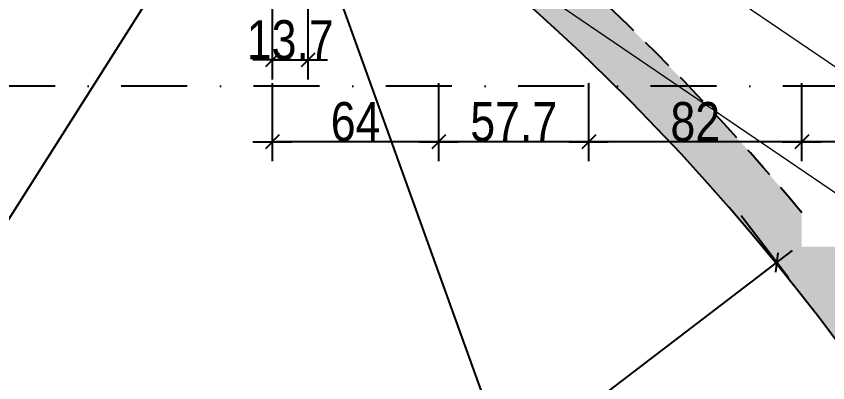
# Model space of a CAD drawing. Header units: metres. Extents: x 24213 to 30440, y -147416 to -143216.
# Drawn here: x 25951.1 to 26263.3, y -145383.5 to -145242.6 of the extents above; entities that cross this region are included whole.
import ezdxf

# ---------------------------------------------------------------- set-up
doc = ezdxf.new("R2010")
doc.units = ezdxf.units.M
doc.header["$PDMODE"] = 65
doc.linetypes.add('INTERROMPU2', pattern=[9.524999999999999, 6.35, -3.175])
doc.linetypes.add('TIRETPTX2', pattern=[50.8, 25.4, -12.7, 0, -12.7])
for name, color, linetype in [('01_isolant ext', 2, 'TIRETPTX2'), ('01_linteaux', 3, 'Continuous'), ('01_murs_sup', 2, 'INTERROMPU2'), ('01_poch_murs', 251, 'Continuous'), ('01_resv', 32, 'Continuous'), ('01_texte', 230, 'Continuous'), ('AA_COTES', 2, 'Continuous')]:
    doc.layers.add(name, color=color, linetype=linetype)
doc.layers.add('C ANNOTATIONS-prestations', color=7, linetype='Continuous', lineweight=5)
doc.styles.add('STYLE2', font='ARIALN.TTF')
doc.dimstyles.new('JB50', dxfattribs={"dimscale": 0.1, "dimtxt": 150, "dimasz": 15, "dimexe": 0.1, "dimexo": 0.1, "dimgap": 0.09, "dimtad": 1, "dimdec": 1, "dimdsep": 46, "dimtxsty": 'STYLE2', "dimblk1": 'BOND_G', "dimblk2": 'BOND_D', "dimsah": 1, "dimcen": 1.5, "dimdle": 0.01, "dimse1": 1, "dimse2": 1, "dimclrd": 4, "dimclre": 2, "dimclrt": 6, "dimazin": 2, "dimtfac": 2.333333333333333, "dimtdec": 1, "dimtix": 1, "dimtmove": 2, "dimatfit": 3, "dimldrblk": 'BOND_G', "dimfxl": 1, "dimtolj": 1, "dimtzin": 0, "dimarcsym": 0})

# ---------------------------------------------------------------- blocks, each defined once
blk = doc.blocks.new('BOND_G')
at = {"layer": 'AA_COTES', "color": 0}
for p, q in [((0, -5), (0, 14.99999999999999)), ((5, 0), (-5, 0)), ((1.767766952966312, 1.767766952966312), (-1.767766952966426, -1.767766952966426))]:
    blk.add_line(p, q, dxfattribs=at)
blk = doc.blocks.new('BOND_D')
at = {"layer": 'AA_COTES', "color": 0}
for p, q in [((0, 5), (0, -15)), ((5, 0), (-5, 0)), ((-1.767766952966312, -1.767766952966312), (1.767766952966426, 1.767766952966426))]:
    blk.add_line(p, q, dxfattribs=at)
blk = doc.blocks.new('*D58')
at = {"layer": '01_resv', "color": 4, "lineweight": -2, "ltscale": 3, "transparency": 16777216}
blk.add_line((26169.87221907312, -145290.8564378453), (26115.1393689733, -145290.8564378453), dxfattribs=at)
at = {"layer": 'DEFPOINTS', "color": 0, "lineweight": 0, "ltscale": 3, "transparency": 16777216}
for p in [(26113.6393689733, -145207.6708326071), (26171.37221907312, -145215.7692267814), (26113.6393689733, -145290.8564378453)]:
    blk.add_point(p, dxfattribs=at)
at = {"layer": '01_resv', "color": 4, "lineweight": -2, "ltscale": 3, "transparency": 16777216, "xscale": 1.5, "yscale": 1.5, "zscale": 1.5, "rotation": 180}
blk.add_blockref('BOND_D', (26113.6393689733, -145290.8564378453), dxfattribs=at)
at = {"layer": '01_resv', "color": 4, "lineweight": -2, "ltscale": 3, "transparency": 16777216, "xscale": 1.5, "yscale": 1.5, "zscale": 1.5}
blk.add_blockref('BOND_G', (26171.37221907312, -145290.8564378453), dxfattribs=at)
at = {"layer": '01_resv', "color": 6, "ltscale": 3, "transparency": 16777216, "insert": (26142.50579402321, -145283.2195388003), "char_height": 15, "attachment_point": 5, "style": 'STYLE2'}
blk.add_mtext('\\A1;57.7', dxfattribs=at)
blk = doc.blocks.new('*D59')
at = {"layer": '01_resv', "color": 4, "lineweight": -2, "ltscale": 3, "transparency": 16777216}
blk.add_line((26112.1393689733, -145290.8564378453), (26051.14658812704, -145290.8564378453), dxfattribs=at)
at = {"layer": 'DEFPOINTS', "color": 0, "lineweight": 0, "ltscale": 3, "transparency": 16777216}
for p in [(26113.6393689733, -145207.6708326071), (26049.64658812704, -145209.8898412963), (26049.64658812704, -145290.8564378453)]:
    blk.add_point(p, dxfattribs=at)
at = {"layer": '01_resv', "color": 4, "lineweight": -2, "ltscale": 3, "transparency": 16777216, "xscale": 1.5, "yscale": 1.5, "zscale": 1.5, "rotation": 180}
blk.add_blockref('BOND_D', (26049.64658812704, -145290.8564378453), dxfattribs=at)
at = {"layer": '01_resv', "color": 4, "lineweight": -2, "ltscale": 3, "transparency": 16777216, "xscale": 1.5, "yscale": 1.5, "zscale": 1.5}
blk.add_blockref('BOND_G', (26113.6393689733, -145290.8564378453), dxfattribs=at)
at = {"layer": '01_resv', "color": 6, "ltscale": 3, "transparency": 16777216, "insert": (26081.64297855017, -145283.1888430295), "char_height": 15, "attachment_point": 5, "style": 'STYLE2'}
blk.add_mtext('\\A1;64', dxfattribs=at)
blk = doc.blocks.new('*D60')
at = {"layer": '01_resv', "color": 4, "lineweight": -2, "ltscale": 3, "transparency": 16777216}
for p, q in [((26048.14658812704, -145259.3860650462), (26046.64658812704, -145259.3860650462)), ((26049.64658812704, -145259.3860650462), (26063.37221915299, -145259.3860650462)), ((26064.87221915299, -145259.3860650462), (26066.37221915299, -145259.3860650462))]:
    blk.add_line(p, q, dxfattribs=at)
at = {"layer": 'DEFPOINTS', "color": 0, "lineweight": 0, "ltscale": 3, "transparency": 16777216}
for p in [(26063.37221915299, -145191.8607888525), (26049.64658812704, -145209.8898412963), (26063.37221915299, -145259.3860650462)]:
    blk.add_point(p, dxfattribs=at)
at = {"layer": '01_resv', "color": 4, "lineweight": -2, "ltscale": 3, "transparency": 16777216, "xscale": 1.5, "yscale": 1.5, "zscale": 1.5}
blk.add_blockref('BOND_G', (26049.64658812704, -145259.3860650462), dxfattribs=at)
at = {"layer": '01_resv', "color": 4, "lineweight": -2, "ltscale": 3, "transparency": 16777216, "xscale": 1.5, "yscale": 1.5, "zscale": 1.5, "rotation": 180}
blk.add_blockref('BOND_D', (26063.37221915299, -145259.3860650462), dxfattribs=at)
at = {"layer": '01_resv', "color": 6, "ltscale": 3, "transparency": 16777216, "insert": (26056.50940364002, -145251.7184702303), "char_height": 15, "attachment_point": 5, "style": 'STYLE2'}
blk.add_mtext('\\A1;13.7', dxfattribs=at)
blk = doc.blocks.new('*D190')
at = {"layer": '01_poch_murs', "color": 4, "lineweight": -2, "transparency": 16777216}
blk.add_line((26251.82223049673, -145290.8564378453), (26172.87221907313, -145290.8564378453), dxfattribs=at)
at = {"layer": 'DEFPOINTS', "color": 0, "lineweight": 0, "transparency": 16777216}
for p in [(26171.37221907313, -145203.2460852396), (26253.32223049673, -145203.2460852396), (26171.37221907313, -145290.8564378453)]:
    blk.add_point(p, dxfattribs=at)
at = {"layer": '01_poch_murs', "color": 4, "lineweight": -2, "transparency": 16777216, "xscale": 1.5, "yscale": 1.5, "zscale": 1.5, "rotation": 180}
blk.add_blockref('BOND_D', (26171.37221907313, -145290.8564378453), dxfattribs=at)
at = {"layer": '01_poch_murs', "color": 4, "lineweight": -2, "transparency": 16777216, "xscale": 1.5, "yscale": 1.5, "zscale": 1.5}
blk.add_blockref('BOND_G', (26253.32223049673, -145290.8564378453), dxfattribs=at)
at = {"layer": '01_poch_murs', "color": 6, "lineweight": 0, "transparency": 16777216, "insert": (26212.34722478493, -145283.1888430295), "char_height": 15, "attachment_point": 5, "style": 'STYLE2'}
blk.add_mtext('\\A1;82', dxfattribs=at)
blk = doc.blocks.new('*D191')
at = {"layer": '01_poch_murs', "color": 4, "lineweight": -2, "transparency": 16777216}
blk.add_line((26436.8246218036, -145290.8564378453), (26254.8222256533, -145290.8564378453), dxfattribs=at)
at = {"layer": 'DEFPOINTS', "color": 0, "lineweight": 0, "transparency": 16777216}
for p in [(26438.3246218036, -145249.3885090185), (26253.3222256533, -145255.8420333269), (26253.3222256533, -145290.8564378453)]:
    blk.add_point(p, dxfattribs=at)
at = {"layer": '01_poch_murs', "color": 4, "lineweight": -2, "transparency": 16777216, "xscale": 1.5, "yscale": 1.5, "zscale": 1.5, "rotation": 180}
blk.add_blockref('BOND_D', (26253.3222256533, -145290.8564378453), dxfattribs=at)
at = {"layer": '01_poch_murs', "color": 4, "lineweight": -2, "transparency": 16777216, "xscale": 1.5, "yscale": 1.5, "zscale": 1.5}
blk.add_blockref('BOND_G', (26438.3246218036, -145290.8564378453), dxfattribs=at)
at = {"layer": '01_poch_murs', "color": 6, "lineweight": 0, "transparency": 16777216, "insert": (26368.82790920381, -145283.1888430295), "char_height": 15, "attachment_point": 5, "style": 'STYLE2'}
blk.add_mtext('\\A1;185', dxfattribs=at)
blk = doc.blocks.new('*D306')
at = {"layer": '01_poch_murs', "color": 4, "lineweight": -2, "transparency": 16777216}
blk.add_line((26242.47128106416, -145338.1102609058), (25821.01497235379, -145659.5871531625), dxfattribs=at)
at = {"layer": 'DEFPOINTS', "color": 0, "lineweight": 0, "transparency": 16777216}
for p in [(26267.54841877093, -145368.5131144128), (25819.82232604366, -145660.4968755261), (25843.70681744031, -145691.8094513968)]:
    blk.add_point(p, dxfattribs=at)
at = {"layer": '01_poch_murs', "color": 4, "lineweight": -2, "transparency": 16777216, "xscale": 1.5, "yscale": 1.5, "zscale": 1.5}
for name, p, rotation in [('BOND_G', (26243.66392737428, -145337.2005385421), 37.33553047797593), ('BOND_D', (25819.82232604366, -145660.4968755261), 217.3355304779759)]:
    blk.add_blockref(name, p, dxfattribs=dict(at, rotation=rotation))
at = {"layer": '01_poch_murs', "color": 6, "lineweight": 0, "transparency": 16777216, "insert": (26027.09287172269, -145492.7522212577), "char_height": 15, "attachment_point": 5, "rotation": 37.3355304779759, "style": 'STYLE2'}
blk.add_mtext('\\A1;533.1', dxfattribs=at)

msp = doc.modelspace()

# ---------------------------------------------------------------- hatches: boundary and pattern name
at = {"layer": '01_murs_sup', "ltscale": 3}
h = msp.add_hatch(dxfattribs=at)
h.set_pattern_fill('DASH', color=256, scale=2.5, angle=135)
h.set_pattern_definition([(135, (-10737.87603500437, -135406.2644891833), (-11.22532015133644, 8.881784197001252e-16), [7.9375, -7.9375])])
edge = h.paths.add_edge_path()
edge.add_line((26670.32222292003, -144651.5226973238), (26643.32221940365, -144651.5226973238))
edge.add_line((26643.32221940365, -144651.5226973238), (26643.322231201, -144116.5098140969))
edge.add_arc((26632.29886986806, -144087.5359378474), 31.000000000006, 200.7835595958433, 290.82974950423176, ccw=False)
edge.add_line((26603.31611637567, -144098.5359378474), (26511.28162336044, -144098.5359378474))
edge.add_arc((26482.29886986806, -144087.5359378474), 31.00000000000336, 200.7835595958433, 339.2164404041567, ccw=False)
edge.add_line((26453.31611637567, -144098.5359378474), (26361.28162336044, -144098.5359378474))
edge.add_arc((26332.29886986806, -144087.5359378474), 31.00000000000336, 200.7835595958433, 339.2164404041567, ccw=False)
edge.add_line((26303.31611637567, -144098.5359378474), (26211.28162336044, -144098.5359378474))
edge.add_arc((26182.29886986806, -144087.5359378474), 30.99999999999303, 201.3118853197231, 339.21644040420693, ccw=False)
edge.add_line((26153.41877834925, -144098.8027170618), (26061.48231153241, -144099.6547120383))
edge.add_arc((26032.38367314677, -144088.9650327119), 31.00000000000263, 205.0617590903103, 339.8286810938182, ccw=False)
edge.add_arc((26106.11669973989, -145300.5053122969), 1202.726036363769, 94.85607431748207, 99.19121332791286)
edge.add_arc((25883.56515174547, -144107.3575009037), 30.99999999998539, 212.0348839783278, 349.09644301072296, ccw=False)
edge.add_arc((26106.11669974005, -145300.5053122969), 1202.726036363719, 101.9401136610933, 106.2742133279193)
edge.add_arc((25738.14001336996, -144143.9051006268), 30.9999999999968, 219.1178839784031, 356.17944301063665, ccw=False)
edge.add_arc((26106.11669974008, -145300.5053122969), 1202.726036363743, 109.0231136610921, 113.357213327918)
edge.add_arc((25598.33125348071, -144198.1057332358), 30.9999999997465, 0, 3.2624430106296813, ccw=False)
edge.add_arc((25598.33125348044, -144198.1057332357), 31.00000000001819, 253.0777681002966, 359.9999999999462, ccw=False)
edge.add_line((25589.30797701505, -144227.7634553639), (25589.30797701505, -144242.2296578267))
edge.add_arc((26106.11669974013, -145300.5053122969), 1177.726036363718, 92.05394913478762, 116.0285616730136, ccw=False)
edge.add_line((26063.90641264036, -144123.5359378474), (26623.32223104607, -144123.5359378474))
edge.add_line((26623.32223104607, -144123.5359378474), (26623.32221940365, -144651.5226969802))
edge.add_line((26623.32221940365, -144651.5226969802), (26438.32929651069, -144651.5226969802))
edge.add_line((26438.32929651069, -144651.5226969802), (26438.32642209352, -145014.5226909402))
edge.add_line((26438.32642209352, -145014.5226909402), (26063.07221915299, -145014.5226909402))
edge.add_line((26063.07221915299, -145014.5226909402), (26063.07221915299, -145147.2918395925))
edge.add_arc((25572.82441549187, -145884.6919722), 885.4952651279693, 54.97246064441538, 56.3827363050446, ccw=False)
edge.add_line((26081.07221915299, -145159.580922334), (26081.07221915299, -145034.5226909402))
edge.add_line((26081.07221915299, -145034.5226909402), (26171.07221907312, -145034.5226909402))
edge.add_line((26171.07221907312, -145034.5226909402), (26171.07221907312, -145210.5226790792))
edge.add_line((26171.07221907312, -145210.5226790792), (26146.9303541277, -145210.5226790792))
edge.add_arc((25572.82441549106, -145884.6919721999), 885.4952651283348, 49.58310368497262, 54.97246064434233)
edge.add_arc((25572.82441549104, -145884.6919721999), 885.495265128419, 54.97246064434442, 88.93337311106066)
edge.add_line((25589.30797701505, -144999.3501417388), (25589.30797701505, -145019.353687967))
edge.add_arc((25572.82441549101, -145884.6919722), 865.4952651284605, 31.88506078871228, 88.9087223828218, ccw=False)
edge.add_line((26307.72461793838, -145427.5226967641), (26438.32315175104, -145427.5226967647))
edge.add_line((26438.32315175104, -145427.5226967647), (26438.31952221841, -145885.8835558702))
edge.add_line((26438.31952221841, -145885.8835558702), (26458.32198045652, -145885.8835558702))
edge.add_line((26458.32198045652, -145885.8835558702), (26458.32198045652, -145278.5781315057))
edge.add_line((26458.32198045652, -145278.5781315057), (26718.03670204409, -145278.5781315057))
edge.add_line((26718.03670204409, -145278.5781315057), (26718.03670204409, -145260.5781315057))
edge.add_line((26718.03670204409, -145260.5781315057), (26458.32198045652, -145260.5781315057))
edge.add_line((26458.32198045652, -145260.5781315057), (26458.32198045652, -144667.5226969802))
edge.add_line((26458.32198045652, -144667.5226969802), (26670.32222292003, -144667.5226969802))
edge.add_line((26670.32222292003, -144667.5226969802), (26670.32222292003, -144651.5226973238))
edge = h.paths.add_edge_path(flags=16)
edge.add_line((26438.32626372343, -145027.5226909402), (26438.32354611739, -145212.4849952946))
edge.add_line((26438.32354611739, -145212.4849952946), (26438.32412204822, -145212.4863018733))
edge.add_line((26438.32412204822, -145212.4863018733), (26438.32544415579, -145230.5239856579))
edge.add_line((26438.32544415579, -145230.5239856579), (26438.32471169661, -145230.5226790792))
edge.add_line((26438.32471169661, -145230.5226790792), (26438.32331012113, -145407.5226967647))
edge.add_line((26438.32331012113, -145407.5226967647), (26318.75426952886, -145407.5226967641))
edge.add_arc((25572.82441549094, -145884.6919722), 885.4952651285312, 32.60693550189016, 37.71342408084015)
edge.add_line((26273.32221693308, -145343.0235360329), (26273.32222729299, -145230.5226790792))
edge.add_line((26273.32222729299, -145230.5226790792), (26253.32222729299, -145230.5226790792))
edge.add_line((26253.32222729299, -145230.5226790792), (26253.32221922807, -145318.1016407664))
edge.add_arc((25572.82441549113, -145884.6919722), 885.4952651283946, 39.78115613019648, 47.62597131948256)
edge.add_line((26169.61952313076, -145230.5226790792), (26253.32222729299, -145230.5226790792))
edge.add_line((26253.32222729299, -145230.5226790792), (26253.32222913473, -145210.5226790792))
edge.add_line((26253.32222913473, -145210.5226790792), (26189.0722193926, -145210.5226790792))
edge.add_line((26189.0722193926, -145210.5226790792), (26189.07221907312, -145210.5226790792))
edge.add_line((26189.07221907312, -145210.5226790792), (26189.07221907312, -145034.5226909402))
edge.add_line((26189.07221907312, -145034.5226909402), (26253.32224534212, -145034.5226909402))
edge.add_line((26253.32224534212, -145034.5226909402), (26253.32222913544, -145331.1262742504))
edge.add_line((26253.32222913544, -145331.1262742504), (26273.32222913545, -145331.1262742504))
edge.add_line((26273.32222913545, -145331.1262742504), (26273.32224534212, -145027.5226909402))
edge.add_line((26273.32224534212, -145027.5226909402), (26438.32626372343, -145027.5226909402))
h.paths.add_polyline_path([(26438.32929651069, -144651.522697079), (25966.03176770487, -144651.522697079), (25789.44244183054, -144806.7476326375), (25802.64667186008, -144821.7692274039), (25967.88421429088, -144676.522697079), (26438.32909854807, -144676.522697079)], flags=17)

# ---------------------------------------------------------------- linework, layer by layer
at = {"layer": '01_isolant ext'}
msp.add_line((26729.50259138915, -145269.5216135634), (24444.37051730298, -145269.5216135634), dxfattribs=at)
at = {"layer": '01_linteaux'}
msp.add_arc((25572.82441549101, -145884.6919722), 865.4952651284611, 31.88506078913984, 90, dxfattribs=at)
at = {"layer": '01_murs_sup', "ltscale": 2}
msp.add_arc((25574.06867115155, -145881.4622263099), 882.4740970438181, 39.67169648448195, 47.52993456963531, dxfattribs=at)
at = {"layer": '01_texte'}
for p, q in [((25589.30796822365, -145885.8833018901), (26049.64658812704, -145160.6597425013)), ((26048.87313338166, -145161.8782533523), (26179.45185717204, -145524.0438073879))]:
    msp.add_line(p, q, dxfattribs=at)
msp.add_arc((25589.30797701506, -145885.8835558702), 590, 193.6613756291702, 186.5242535186093, dxfattribs=at)
at = {"layer": 'C ANNOTATIONS-prestations', "color": 2}
for p, q in [((26438.32353476651, -145379.1530255383), (26112.95011271522, -145157.9274677803)), ((26438.32315175104, -145427.5226967647), (26089.74901971108, -145190.5226790793))]:
    msp.add_line(p, q, dxfattribs=at)

# ---------------------------------------------------------------- dimensions: what is measured, and where the dimension line sits
at = {"layer": '01_poch_murs', "lineweight": 0}
dim = msp.add_linear_dim(base=(26171.37221907313, -145290.8564378453), p1=(26253.32223049673, -145203.2460852396), p2=(26171.37221907313, -145203.2460852396), dimstyle='JB50', dxfattribs=at)
dim.commit()
dim.dimension.update_dxf_attribs({"geometry": '*D190', "text_midpoint": (26212.34722478493, -145283.1888430295)})
dim = msp.add_linear_dim(base=(26253.3222256533, -145290.8564378453), p1=(26438.3246218036, -145249.3885090185), p2=(26253.3222256533, -145255.8420333269), dimstyle='JB50', dxfattribs=at)
dim.commit()
dim.dimension.update_dxf_attribs({"geometry": '*D191', "text_midpoint": (26368.82790920381, -145283.1888430295), "dimtype": 160})
dim = msp.add_aligned_dim(p1=(26267.54841877092, -145368.5131144128), p2=(25843.70681744032, -145691.8094513968), distance=-39.382056027289686, dimstyle='JB50', dxfattribs=at)
dim.commit()
dim.dimension.update_dxf_attribs({"geometry": '*D306', "text_midpoint": (26027.09287172269, -145492.7522212577)})
at = {"layer": '01_resv', "ltscale": 3}
for base, p1, p2, picture, middle in [((26063.37221915299, -145259.3860650462), (26049.64658812704, -145209.8898412963), (26063.37221915299, -145191.8607888525), '*D60', (26056.50940364002, -145251.7184702303)), ((26049.64658812704, -145290.8564378453), (26113.6393689733, -145207.6708326071), (26049.64658812704, -145209.8898412963), '*D59', (26081.64297855017, -145283.1888430295)), ((26113.6393689733, -145290.8564378453), (26171.37221907312, -145215.7692267814), (26113.6393689733, -145207.6708326071), '*D58', (26142.50579402321, -145283.2195388003))]:
    dim = msp.add_linear_dim(base=base, p1=p1, p2=p2, dimstyle='JB50', dxfattribs=at)
    dim.commit()
    dim.dimension.update_dxf_attribs({"geometry": picture, "text_midpoint": middle})

doc.saveas('drawing.dxf')
